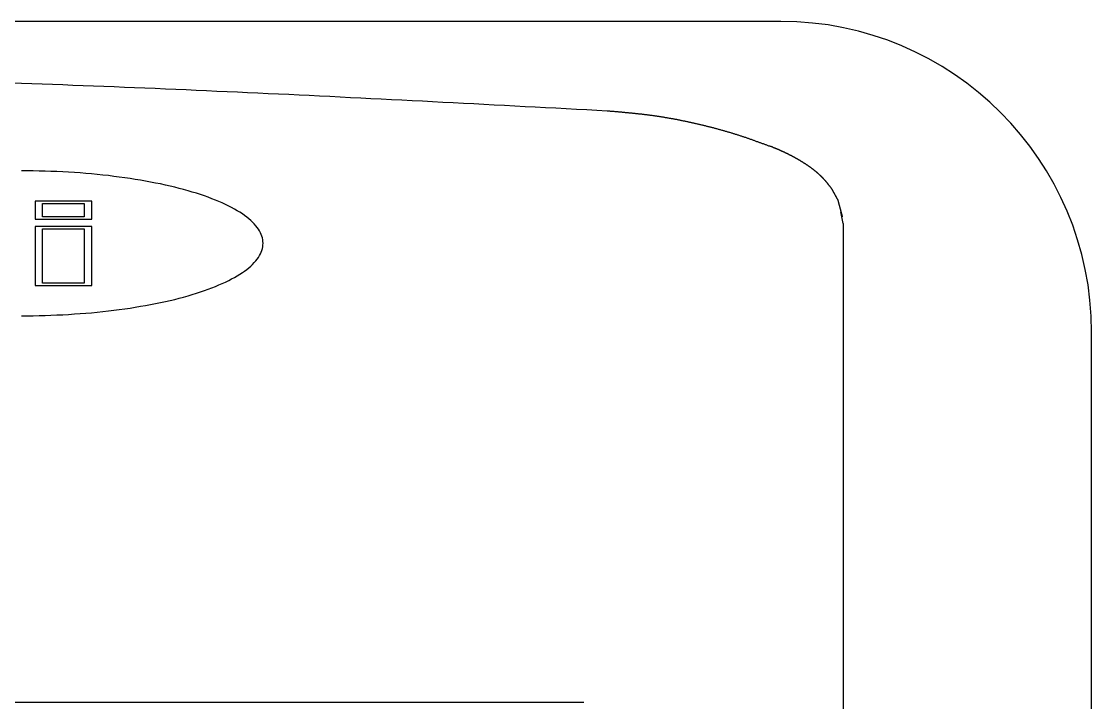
# Model space of a CAD drawing. Extents: x 79 to 369, y 158 to 363.
# Drawn here: x 142.01 to 157.51, y 347.72 to 357.58 of the extents above; entities that cross this region are included whole.
import ezdxf

# ---------------------------------------------------------------- set-up
doc = ezdxf.new("R2010")
doc.units = 0
doc.header["$MEASUREMENT"] = 0
doc.layers.get('0').update_dxf_attribs({"linetype": 'CONTINUOUS'})

msp = doc.modelspace()

# ---------------------------------------------------------------- linework, layer by layer
at = {"color": 7, "linetype": 'Continuous'}
for p, q in [((153.012, 357.584), (110.012, 357.584)), ((143.03, 354.979), (142.211, 354.979)), ((142.211, 354.979), (142.211, 354.719)), ((143.03, 354.719), (143.03, 354.979)), ((142.318, 354.947), (142.922, 354.947)), ((142.318, 354.752), (142.318, 354.947)), ((142.922, 354.947), (142.922, 354.752)), ((142.211, 354.719), (143.03, 354.719)), ((142.922, 354.752), (142.318, 354.752)), ((153.912, 354.656), (153.912, 335.34)), ((143.03, 354.611), (142.211, 354.611)), ((142.211, 354.611), (142.211, 353.761)), ((142.318, 354.579), (142.922, 354.579)), ((142.318, 353.793), (142.318, 354.579)), ((142.922, 354.579), (142.922, 353.793)), ((143.03, 353.761), (143.03, 354.611)), ((142.211, 353.761), (143.03, 353.761)), ((142.922, 353.793), (142.318, 353.793)), ((157.512, 309.084), (157.512, 353.084))]:
    msp.add_line(p, q, dxfattribs=at)
at = {"linetype": 'Continuous'}
for p, q in [((153.912, 354.656), (153.879, 354.825)), ((150.16, 347.717), (112.864, 347.717))]:
    msp.add_line(p, q, dxfattribs=at)
at = {"color": 7}
for points in [[(141.865, 356.694, 0), (142.014, 356.689, 0), (142.163, 356.684, 0), (142.312, 356.678, 0), (142.461, 356.673, 0), (142.61, 356.668, 0), (142.758, 356.662, 0), (142.907, 356.657, 0), (143.056, 356.651, 0), (143.205, 356.645, 0), (143.354, 356.639, 0), (143.503, 356.633, 0), (143.652, 356.627, 0), (143.8, 356.621, 0), (143.949, 356.615, 0), (144.098, 356.609, 0), (144.247, 356.602, 0), (144.396, 356.596, 0), (144.545, 356.589, 0), (144.694, 356.583, 0), (144.842, 356.576, 0), (144.991, 356.569, 0), (145.14, 356.563, 0), (145.289, 356.556, 0), (145.438, 356.549, 0), (145.587, 356.542, 0), (145.735, 356.535, 0), (145.884, 356.528, 0), (146.033, 356.521, 0), (146.182, 356.514, 0), (146.331, 356.506, 0), (146.479, 356.499, 0), (146.628, 356.492, 0), (146.777, 356.484, 0), (146.926, 356.477, 0), (147.075, 356.469, 0), (147.223, 356.462, 0), (147.372, 356.454, 0), (147.521, 356.447, 0), (147.67, 356.439, 0), (147.819, 356.432, 0), (147.967, 356.424, 0), (148.116, 356.416, 0), (148.265, 356.408, 0), (148.414, 356.401, 0), (148.563, 356.393, 0), (148.711, 356.385, 0), (148.86, 356.377, 0), (149.009, 356.369, 0), (149.158, 356.361, 0), (149.307, 356.354, 0), (149.455, 356.346, 0), (149.604, 356.338, 0), (149.753, 356.33, 0), (149.902, 356.322, 0), (150.05, 356.314, 0), (150.199, 356.306, 0), (150.348, 356.298, 0), (150.497, 356.29, 0)], [(150.497, 356.29, 0), (150.508, 356.289, 0), (150.518, 356.288, 0), (150.529, 356.287, 0), (150.54, 356.286, 0), (150.551, 356.285, 0), (150.562, 356.285, 0), (150.573, 356.284, 0), (150.583, 356.283, 0), (150.594, 356.282, 0), (150.605, 356.281, 0), (150.616, 356.28, 0), (150.627, 356.279, 0), (150.638, 356.278, 0), (150.648, 356.277, 0), (150.659, 356.276, 0), (150.67, 356.275, 0), (150.681, 356.274, 0), (150.692, 356.273, 0), (150.703, 356.272, 0), (150.713, 356.271, 0), (150.724, 356.27, 0), (150.735, 356.269, 0), (150.746, 356.268, 0), (150.757, 356.267, 0), (150.767, 356.266, 0), (150.778, 356.265, 0), (150.789, 356.264, 0), (150.8, 356.263, 0), (150.811, 356.262, 0), (150.822, 356.261, 0), (150.832, 356.26, 0), (150.843, 356.259, 0), (150.854, 356.258, 0), (150.865, 356.257, 0), (150.876, 356.255, 0), (150.886, 356.254, 0), (150.897, 356.253, 0), (150.908, 356.252, 0), (150.919, 356.251, 0), (150.93, 356.25, 0), (150.94, 356.249, 0), (150.951, 356.247, 0), (150.962, 356.246, 0), (150.973, 356.245, 0), (150.984, 356.244, 0), (150.994, 356.243, 0), (151.005, 356.241, 0), (151.016, 356.24, 0), (151.027, 356.239, 0), (151.038, 356.237, 0), (151.048, 356.236, 0), (151.059, 356.235, 0), (151.07, 356.234, 0), (151.081, 356.232, 0), (151.091, 356.231, 0), (151.102, 356.229, 0), (151.113, 356.228, 0), (151.124, 356.227, 0), (151.134, 356.225, 0), (151.145, 356.224, 0), (151.156, 356.222, 0), (151.167, 356.221, 0), (151.177, 356.219, 0), (151.188, 356.218, 0), (151.199, 356.216, 0), (151.21, 356.215, 0), (151.22, 356.213, 0), (151.231, 356.211, 0), (151.242, 356.21, 0), (151.253, 356.208, 0), (151.263, 356.206, 0), (151.274, 356.205, 0), (151.285, 356.203, 0), (151.296, 356.201, 0), (151.306, 356.2, 0), (151.317, 356.198, 0), (151.328, 356.196, 0), (151.338, 356.194, 0), (151.349, 356.193, 0), (151.36, 356.191, 0), (151.371, 356.189, 0), (151.381, 356.187, 0), (151.392, 356.185, 0), (151.403, 356.183, 0), (151.413, 356.181, 0), (151.424, 356.179, 0), (151.435, 356.177, 0), (151.445, 356.176, 0), (151.456, 356.174, 0), (151.467, 356.172, 0), (151.478, 356.17, 0), (151.488, 356.168, 0), (151.499, 356.166, 0), (151.51, 356.163, 0), (151.52, 356.161, 0), (151.531, 356.159, 0), (151.542, 356.157, 0), (151.552, 356.155, 0), (151.563, 356.153, 0), (151.573, 356.151, 0), (151.584, 356.149, 0), (151.595, 356.146, 0), (151.605, 356.144, 0), (151.616, 356.142, 0), (151.627, 356.14, 0), (151.637, 356.138, 0), (151.648, 356.135, 0), (151.659, 356.133, 0), (151.669, 356.131, 0), (151.68, 356.128, 0), (151.69, 356.126, 0), (151.701, 356.124, 0), (151.712, 356.121, 0), (151.722, 356.119, 0), (151.733, 356.117, 0), (151.744, 356.114, 0), (151.754, 356.112, 0), (151.765, 356.11, 0), (151.775, 356.107, 0), (151.786, 356.105, 0), (151.797, 356.102, 0), (151.807, 356.1, 0), (151.818, 356.097, 0), (151.828, 356.095, 0), (151.839, 356.092, 0), (151.849, 356.09, 0), (151.86, 356.087, 0), (151.871, 356.085, 0), (151.881, 356.082, 0), (151.892, 356.08, 0), (151.902, 356.077, 0), (151.913, 356.074, 0), (151.923, 356.072, 0), (151.934, 356.069, 0), (151.945, 356.067, 0), (151.955, 356.064, 0), (151.966, 356.061, 0), (151.976, 356.059, 0), (151.987, 356.056, 0), (151.997, 356.053, 0), (152.008, 356.05, 0), (152.018, 356.048, 0), (152.029, 356.045, 0), (152.039, 356.042, 0), (152.05, 356.039, 0), (152.06, 356.037, 0), (152.071, 356.034, 0), (152.081, 356.031, 0), (152.092, 356.028, 0), (152.102, 356.025, 0), (152.113, 356.022, 0), (152.123, 356.02, 0), (152.134, 356.017, 0), (152.144, 356.014, 0), (152.155, 356.011, 0), (152.165, 356.008, 0), (152.176, 356.005, 0), (152.186, 356.002, 0), (152.196, 355.999, 0), (152.207, 355.996, 0), (152.217, 355.993, 0), (152.228, 355.99, 0), (152.238, 355.987, 0), (152.249, 355.984, 0), (152.259, 355.981, 0), (152.269, 355.978, 0), (152.28, 355.974, 0), (152.29, 355.971, 0), (152.301, 355.968, 0), (152.311, 355.965, 0), (152.321, 355.962, 0), (152.332, 355.959, 0), (152.342, 355.955, 0), (152.352, 355.952, 0), (152.363, 355.949, 0), (152.373, 355.946, 0), (152.384, 355.942, 0), (152.394, 355.939, 0), (152.404, 355.936, 0), (152.415, 355.932, 0), (152.425, 355.929, 0), (152.435, 355.926, 0), (152.446, 355.922, 0), (152.456, 355.919, 0), (152.466, 355.915, 0), (152.476, 355.912, 0), (152.487, 355.908, 0), (152.497, 355.905, 0), (152.507, 355.901, 0), (152.518, 355.898, 0), (152.528, 355.894, 0), (152.538, 355.891, 0), (152.548, 355.887, 0), (152.559, 355.884, 0), (152.569, 355.88, 0), (152.579, 355.876, 0), (152.589, 355.873, 0), (152.6, 355.869, 0), (152.61, 355.866, 0), (152.62, 355.862, 0), (152.63, 355.858, 0), (152.641, 355.855, 0), (152.651, 355.851, 0), (152.661, 355.847, 0), (152.671, 355.844, 0), (152.681, 355.84, 0), (152.692, 355.836, 0), (152.702, 355.832, 0), (152.712, 355.829, 0), (152.722, 355.825, 0), (152.732, 355.821, 0), (152.743, 355.818, 0), (152.753, 355.814, 0), (152.763, 355.81, 0), (152.773, 355.806, 0), (152.783, 355.803, 0), (152.794, 355.799, 0), (152.804, 355.795, 0), (152.814, 355.791, 0), (152.824, 355.787, 0), (152.834, 355.784, 0), (152.845, 355.78, 0), (152.855, 355.776, 0)], [(153.754, 355.152, 0), (153.751, 355.156, 0), (153.748, 355.16, 0), (153.745, 355.164, 0), (153.742, 355.168, 0), (153.739, 355.172, 0), (153.736, 355.176, 0), (153.733, 355.18, 0), (153.73, 355.184, 0), (153.727, 355.188, 0), (153.724, 355.192, 0), (153.721, 355.196, 0), (153.718, 355.2, 0), (153.714, 355.204, 0), (153.711, 355.207, 0), (153.708, 355.211, 0), (153.705, 355.215, 0), (153.702, 355.219, 0), (153.699, 355.223, 0), (153.696, 355.227, 0), (153.693, 355.231, 0), (153.69, 355.235, 0), (153.687, 355.239, 0), (153.684, 355.242, 0), (153.68, 355.246, 0), (153.677, 355.25, 0), (153.674, 355.254, 0), (153.671, 355.258, 0), (153.668, 355.262, 0), (153.665, 355.265, 0), (153.661, 355.269, 0), (153.658, 355.273, 0), (153.655, 355.277, 0), (153.652, 355.28, 0), (153.648, 355.284, 0), (153.645, 355.288, 0), (153.642, 355.291, 0), (153.638, 355.295, 0), (153.635, 355.299, 0), (153.632, 355.302, 0), (153.628, 355.306, 0), (153.625, 355.31, 0), (153.622, 355.313, 0), (153.618, 355.317, 0), (153.615, 355.32, 0), (153.611, 355.324, 0), (153.608, 355.327, 0), (153.604, 355.331, 0), (153.601, 355.334, 0), (153.597, 355.338, 0), (153.594, 355.341, 0), (153.59, 355.345, 0), (153.586, 355.348, 0), (153.583, 355.352, 0), (153.579, 355.355, 0), (153.576, 355.359, 0), (153.572, 355.362, 0), (153.568, 355.365, 0), (153.565, 355.369, 0), (153.561, 355.372, 0), (153.557, 355.375, 0), (153.554, 355.379, 0), (153.55, 355.382, 0), (153.546, 355.385, 0), (153.542, 355.388, 0), (153.539, 355.392, 0), (153.535, 355.395, 0), (153.531, 355.398, 0), (153.527, 355.401, 0), (153.523, 355.405, 0), (153.52, 355.408, 0), (153.516, 355.411, 0), (153.512, 355.414, 0), (153.508, 355.417, 0), (153.504, 355.42, 0), (153.5, 355.423, 0), (153.496, 355.427, 0), (153.493, 355.43, 0), (153.489, 355.433, 0), (153.485, 355.436, 0), (153.481, 355.439, 0), (153.477, 355.442, 0), (153.473, 355.445, 0), (153.469, 355.448, 0), (153.465, 355.451, 0), (153.461, 355.454, 0), (153.457, 355.457, 0), (153.453, 355.46, 0), (153.449, 355.463, 0), (153.445, 355.466, 0), (153.441, 355.469, 0), (153.437, 355.472, 0), (153.433, 355.475, 0), (153.429, 355.477, 0), (153.424, 355.48, 0), (153.42, 355.483, 0), (153.416, 355.486, 0), (153.412, 355.489, 0), (153.408, 355.492, 0), (153.404, 355.495, 0), (153.4, 355.497, 0), (153.396, 355.5, 0), (153.392, 355.503, 0), (153.387, 355.506, 0), (153.383, 355.509, 0), (153.379, 355.511, 0), (153.375, 355.514, 0), (153.371, 355.517, 0), (153.367, 355.52, 0), (153.362, 355.522, 0), (153.358, 355.525, 0), (153.354, 355.528, 0), (153.35, 355.53, 0), (153.346, 355.533, 0), (153.341, 355.536, 0), (153.337, 355.538, 0), (153.333, 355.541, 0), (153.329, 355.544, 0), (153.324, 355.546, 0), (153.32, 355.549, 0), (153.316, 355.552, 0), (153.312, 355.554, 0), (153.307, 355.557, 0), (153.303, 355.559, 0), (153.299, 355.562, 0), (153.295, 355.564, 0), (153.29, 355.567, 0), (153.286, 355.57, 0), (153.282, 355.572, 0), (153.277, 355.575, 0), (153.273, 355.577, 0), (153.269, 355.58, 0), (153.264, 355.582, 0), (153.26, 355.585, 0), (153.256, 355.587, 0), (153.251, 355.59, 0), (153.247, 355.592, 0), (153.243, 355.595, 0), (153.238, 355.597, 0), (153.234, 355.599, 0), (153.23, 355.602, 0), (153.225, 355.604, 0), (153.221, 355.607, 0), (153.217, 355.609, 0), (153.212, 355.611, 0), (153.208, 355.614, 0), (153.204, 355.616, 0), (153.199, 355.619, 0), (153.195, 355.621, 0), (153.191, 355.623, 0), (153.186, 355.626, 0), (153.182, 355.628, 0), (153.177, 355.63, 0), (153.173, 355.633, 0), (153.169, 355.635, 0), (153.164, 355.637, 0), (153.16, 355.64, 0), (153.155, 355.642, 0), (153.151, 355.644, 0), (153.146, 355.646, 0), (153.142, 355.649, 0), (153.138, 355.651, 0), (153.133, 355.653, 0), (153.129, 355.655, 0), (153.124, 355.658, 0), (153.12, 355.66, 0), (153.115, 355.662, 0), (153.111, 355.664, 0), (153.106, 355.666, 0), (153.102, 355.669, 0), (153.098, 355.671, 0), (153.093, 355.673, 0), (153.089, 355.675, 0), (153.084, 355.677, 0), (153.08, 355.679, 0), (153.075, 355.682, 0), (153.071, 355.684, 0), (153.066, 355.686, 0), (153.062, 355.688, 0), (153.057, 355.69, 0), (153.053, 355.692, 0), (153.048, 355.694, 0), (153.044, 355.696, 0), (153.039, 355.698, 0), (153.035, 355.7, 0), (153.03, 355.702, 0), (153.026, 355.705, 0), (153.021, 355.707, 0), (153.017, 355.709, 0), (153.012, 355.711, 0), (153.008, 355.713, 0), (153.003, 355.715, 0), (152.998, 355.717, 0), (152.994, 355.719, 0), (152.989, 355.721, 0), (152.985, 355.723, 0), (152.98, 355.725, 0), (152.976, 355.727, 0), (152.971, 355.729, 0), (152.967, 355.731, 0), (152.962, 355.733, 0), (152.957, 355.734, 0), (152.953, 355.736, 0), (152.948, 355.738, 0), (152.944, 355.74, 0), (152.939, 355.742, 0), (152.935, 355.744, 0), (152.93, 355.746, 0), (152.925, 355.748, 0), (152.921, 355.75, 0), (152.916, 355.752, 0), (152.912, 355.754, 0), (152.907, 355.755, 0), (152.902, 355.757, 0), (152.898, 355.759, 0), (152.893, 355.761, 0), (152.889, 355.763, 0), (152.884, 355.765, 0), (152.879, 355.767, 0), (152.875, 355.768, 0), (152.87, 355.77, 0), (152.866, 355.772, 0), (152.861, 355.774, 0), (152.856, 355.776, 0)], [(153.839, 354.998, 0), (153.839, 354.999, 0), (153.838, 355, 0), (153.837, 355.001, 0), (153.837, 355.003, 0), (153.836, 355.004, 0), (153.835, 355.005, 0), (153.835, 355.006, 0), (153.834, 355.007, 0), (153.833, 355.009, 0), (153.833, 355.01, 0), (153.832, 355.011, 0), (153.831, 355.012, 0), (153.831, 355.013, 0), (153.83, 355.015, 0), (153.829, 355.016, 0), (153.829, 355.017, 0), (153.828, 355.018, 0), (153.827, 355.02, 0), (153.827, 355.021, 0), (153.826, 355.022, 0), (153.825, 355.023, 0), (153.825, 355.024, 0), (153.824, 355.026, 0), (153.823, 355.027, 0), (153.822, 355.028, 0), (153.822, 355.029, 0), (153.821, 355.03, 0), (153.82, 355.032, 0), (153.82, 355.033, 0), (153.819, 355.034, 0), (153.818, 355.035, 0), (153.818, 355.037, 0), (153.817, 355.038, 0), (153.816, 355.039, 0), (153.816, 355.04, 0), (153.815, 355.041, 0), (153.814, 355.043, 0), (153.814, 355.044, 0), (153.813, 355.045, 0), (153.812, 355.046, 0), (153.812, 355.048, 0), (153.811, 355.049, 0), (153.81, 355.05, 0), (153.81, 355.051, 0), (153.809, 355.052, 0), (153.808, 355.054, 0), (153.808, 355.055, 0), (153.807, 355.056, 0), (153.806, 355.057, 0), (153.806, 355.058, 0), (153.805, 355.06, 0), (153.804, 355.061, 0), (153.804, 355.062, 0), (153.803, 355.063, 0), (153.802, 355.065, 0), (153.802, 355.066, 0), (153.801, 355.067, 0), (153.8, 355.068, 0), (153.8, 355.069, 0), (153.799, 355.071, 0), (153.798, 355.072, 0), (153.798, 355.073, 0), (153.797, 355.074, 0), (153.796, 355.075, 0), (153.796, 355.077, 0), (153.795, 355.078, 0), (153.794, 355.079, 0), (153.793, 355.08, 0), (153.793, 355.082, 0), (153.792, 355.083, 0), (153.791, 355.084, 0), (153.791, 355.085, 0), (153.79, 355.086, 0), (153.789, 355.088, 0), (153.789, 355.089, 0), (153.788, 355.09, 0), (153.787, 355.091, 0), (153.787, 355.093, 0), (153.786, 355.094, 0), (153.785, 355.095, 0), (153.785, 355.096, 0), (153.784, 355.097, 0), (153.783, 355.099, 0), (153.783, 355.1, 0), (153.782, 355.101, 0), (153.781, 355.102, 0), (153.781, 355.103, 0), (153.78, 355.105, 0), (153.779, 355.106, 0), (153.779, 355.107, 0), (153.778, 355.108, 0), (153.777, 355.11, 0), (153.777, 355.111, 0), (153.776, 355.112, 0), (153.775, 355.113, 0), (153.775, 355.114, 0), (153.774, 355.116, 0), (153.773, 355.117, 0), (153.773, 355.118, 0), (153.772, 355.119, 0), (153.771, 355.121, 0), (153.771, 355.122, 0), (153.77, 355.123, 0), (153.769, 355.124, 0), (153.769, 355.125, 0), (153.768, 355.127, 0), (153.767, 355.128, 0), (153.767, 355.129, 0), (153.766, 355.13, 0), (153.765, 355.131, 0), (153.764, 355.133, 0), (153.764, 355.134, 0), (153.763, 355.135, 0), (153.762, 355.136, 0), (153.762, 355.138, 0), (153.761, 355.139, 0), (153.76, 355.14, 0), (153.76, 355.141, 0), (153.759, 355.142, 0), (153.758, 355.144, 0), (153.758, 355.145, 0), (153.757, 355.146, 0), (153.756, 355.147, 0), (153.756, 355.148, 0), (153.755, 355.15, 0), (153.754, 355.151, 0), (153.754, 355.152, 0)], [(153.906, 354.752, 0), (153.906, 354.754, 0), (153.905, 354.756, 0), (153.905, 354.758, 0), (153.904, 354.76, 0), (153.904, 354.762, 0), (153.903, 354.764, 0), (153.902, 354.766, 0), (153.902, 354.768, 0), (153.901, 354.77, 0), (153.901, 354.772, 0), (153.9, 354.774, 0), (153.9, 354.776, 0), (153.899, 354.778, 0), (153.899, 354.78, 0), (153.898, 354.781, 0), (153.898, 354.783, 0), (153.897, 354.785, 0), (153.897, 354.787, 0), (153.896, 354.789, 0), (153.896, 354.791, 0), (153.895, 354.793, 0), (153.895, 354.795, 0), (153.894, 354.797, 0), (153.894, 354.799, 0), (153.893, 354.801, 0), (153.892, 354.803, 0), (153.892, 354.805, 0), (153.891, 354.807, 0), (153.891, 354.808, 0), (153.89, 354.81, 0), (153.89, 354.812, 0), (153.889, 354.814, 0), (153.889, 354.816, 0), (153.888, 354.818, 0), (153.888, 354.82, 0), (153.887, 354.822, 0), (153.887, 354.824, 0), (153.886, 354.826, 0), (153.886, 354.828, 0), (153.885, 354.83, 0), (153.885, 354.832, 0), (153.884, 354.834, 0), (153.884, 354.835, 0), (153.883, 354.837, 0), (153.882, 354.839, 0), (153.882, 354.841, 0), (153.881, 354.843, 0), (153.881, 354.845, 0), (153.88, 354.847, 0), (153.88, 354.849, 0), (153.879, 354.851, 0), (153.879, 354.853, 0), (153.878, 354.855, 0), (153.878, 354.857, 0), (153.877, 354.859, 0), (153.877, 354.861, 0), (153.876, 354.863, 0), (153.876, 354.864, 0), (153.875, 354.866, 0), (153.875, 354.868, 0), (153.874, 354.87, 0), (153.874, 354.872, 0), (153.873, 354.874, 0), (153.872, 354.876, 0), (153.872, 354.878, 0), (153.871, 354.88, 0), (153.871, 354.882, 0), (153.87, 354.884, 0), (153.87, 354.886, 0), (153.869, 354.888, 0), (153.869, 354.89, 0), (153.868, 354.891, 0), (153.868, 354.893, 0), (153.867, 354.895, 0), (153.867, 354.897, 0), (153.866, 354.899, 0), (153.866, 354.901, 0), (153.865, 354.903, 0), (153.865, 354.905, 0), (153.864, 354.907, 0), (153.864, 354.909, 0), (153.863, 354.911, 0), (153.862, 354.913, 0), (153.862, 354.915, 0), (153.861, 354.917, 0), (153.861, 354.918, 0), (153.86, 354.92, 0), (153.86, 354.922, 0), (153.859, 354.924, 0), (153.859, 354.926, 0), (153.858, 354.928, 0), (153.858, 354.93, 0), (153.857, 354.932, 0), (153.857, 354.934, 0), (153.856, 354.936, 0), (153.856, 354.938, 0), (153.855, 354.94, 0), (153.855, 354.942, 0), (153.854, 354.944, 0), (153.854, 354.946, 0), (153.853, 354.947, 0), (153.852, 354.949, 0), (153.852, 354.951, 0), (153.851, 354.953, 0), (153.851, 354.955, 0), (153.85, 354.957, 0), (153.85, 354.959, 0), (153.849, 354.961, 0), (153.849, 354.963, 0), (153.848, 354.965, 0), (153.848, 354.967, 0), (153.847, 354.969, 0), (153.847, 354.971, 0), (153.846, 354.973, 0), (153.846, 354.974, 0), (153.845, 354.976, 0), (153.845, 354.978, 0), (153.844, 354.98, 0), (153.844, 354.982, 0), (153.843, 354.984, 0), (153.842, 354.986, 0), (153.842, 354.988, 0), (153.841, 354.99, 0), (153.841, 354.992, 0), (153.84, 354.994, 0), (153.84, 354.996, 0), (153.839, 354.998, 0)]]:
    msp.add_polyline3d(points, dxfattribs=at)
at = {"color": 7, "linetype": 'Continuous'}
msp.add_polyline3d([(142.012, 353.32, 0), (142.098, 353.32, 0), (142.184, 353.321, 0), (142.269, 353.323, 0), (142.355, 353.325, 0), (142.44, 353.328, 0), (142.525, 353.332, 0), (142.61, 353.336, 0), (142.695, 353.34, 0), (142.779, 353.346, 0), (142.862, 353.352, 0), (142.945, 353.358, 0), (143.028, 353.365, 0), (143.11, 353.373, 0), (143.191, 353.382, 0), (143.272, 353.391, 0), (143.351, 353.4, 0), (143.43, 353.41, 0), (143.508, 353.421, 0), (143.586, 353.432, 0), (143.662, 353.444, 0), (143.737, 353.457, 0), (143.811, 353.47, 0), (143.884, 353.483, 0), (143.956, 353.497, 0), (144.027, 353.512, 0), (144.097, 353.527, 0), (144.165, 353.542, 0), (144.232, 353.558, 0), (144.298, 353.575, 0), (144.362, 353.592, 0), (144.425, 353.61, 0), (144.487, 353.628, 0), (144.547, 353.646, 0), (144.605, 353.665, 0), (144.662, 353.684, 0), (144.717, 353.704, 0), (144.771, 353.724, 0), (144.823, 353.745, 0), (144.873, 353.766, 0), (144.922, 353.787, 0), (144.969, 353.808, 0), (145.014, 353.83, 0), (145.057, 353.853, 0), (145.099, 353.875, 0), (145.138, 353.898, 0), (145.176, 353.921, 0), (145.212, 353.945, 0), (145.245, 353.968, 0), (145.277, 353.992, 0), (145.307, 354.016, 0), (145.335, 354.041, 0), (145.361, 354.065, 0), (145.385, 354.09, 0), (145.407, 354.115, 0), (145.427, 354.14, 0), (145.445, 354.165, 0), (145.46, 354.191, 0), (145.474, 354.216, 0), (145.486, 354.242, 0), (145.495, 354.267, 0), (145.502, 354.293, 0), (145.508, 354.319, 0), (145.511, 354.344, 0), (145.512, 354.37, 0), (145.511, 354.396, 0), (145.508, 354.422, 0), (145.502, 354.447, 0), (145.495, 354.473, 0), (145.486, 354.499, 0), (145.474, 354.524, 0), (145.46, 354.55, 0), (145.445, 354.575, 0), (145.427, 354.6, 0), (145.407, 354.625, 0), (145.385, 354.65, 0), (145.361, 354.675, 0), (145.335, 354.7, 0), (145.307, 354.724, 0), (145.277, 354.748, 0), (145.245, 354.772, 0), (145.212, 354.796, 0), (145.176, 354.819, 0), (145.138, 354.842, 0), (145.099, 354.865, 0), (145.057, 354.888, 0), (145.014, 354.91, 0), (144.969, 354.932, 0), (144.922, 354.954, 0), (144.873, 354.975, 0), (144.823, 354.996, 0), (144.771, 355.016, 0), (144.717, 355.036, 0), (144.662, 355.056, 0), (144.605, 355.075, 0), (144.547, 355.094, 0), (144.487, 355.113, 0), (144.425, 355.131, 0), (144.362, 355.148, 0), (144.298, 355.165, 0), (144.232, 355.182, 0), (144.165, 355.198, 0), (144.097, 355.214, 0), (144.027, 355.229, 0), (143.956, 355.243, 0), (143.884, 355.257, 0), (143.811, 355.271, 0), (143.737, 355.284, 0), (143.662, 355.296, 0), (143.586, 355.308, 0), (143.508, 355.319, 0), (143.43, 355.33, 0), (143.351, 355.34, 0), (143.272, 355.35, 0), (143.191, 355.359, 0), (143.11, 355.367, 0), (143.028, 355.375, 0), (142.945, 355.382, 0), (142.862, 355.389, 0), (142.779, 355.395, 0), (142.695, 355.4, 0), (142.61, 355.405, 0), (142.525, 355.409, 0), (142.44, 355.412, 0), (142.355, 355.415, 0), (142.269, 355.417, 0), (142.184, 355.419, 0), (142.098, 355.42, 0), (142.012, 355.42, 0)], dxfattribs=at)
msp.add_arc((153.012, 353.084), 4.5, 0, 90, dxfattribs=at)

doc.saveas('drawing.dxf')
